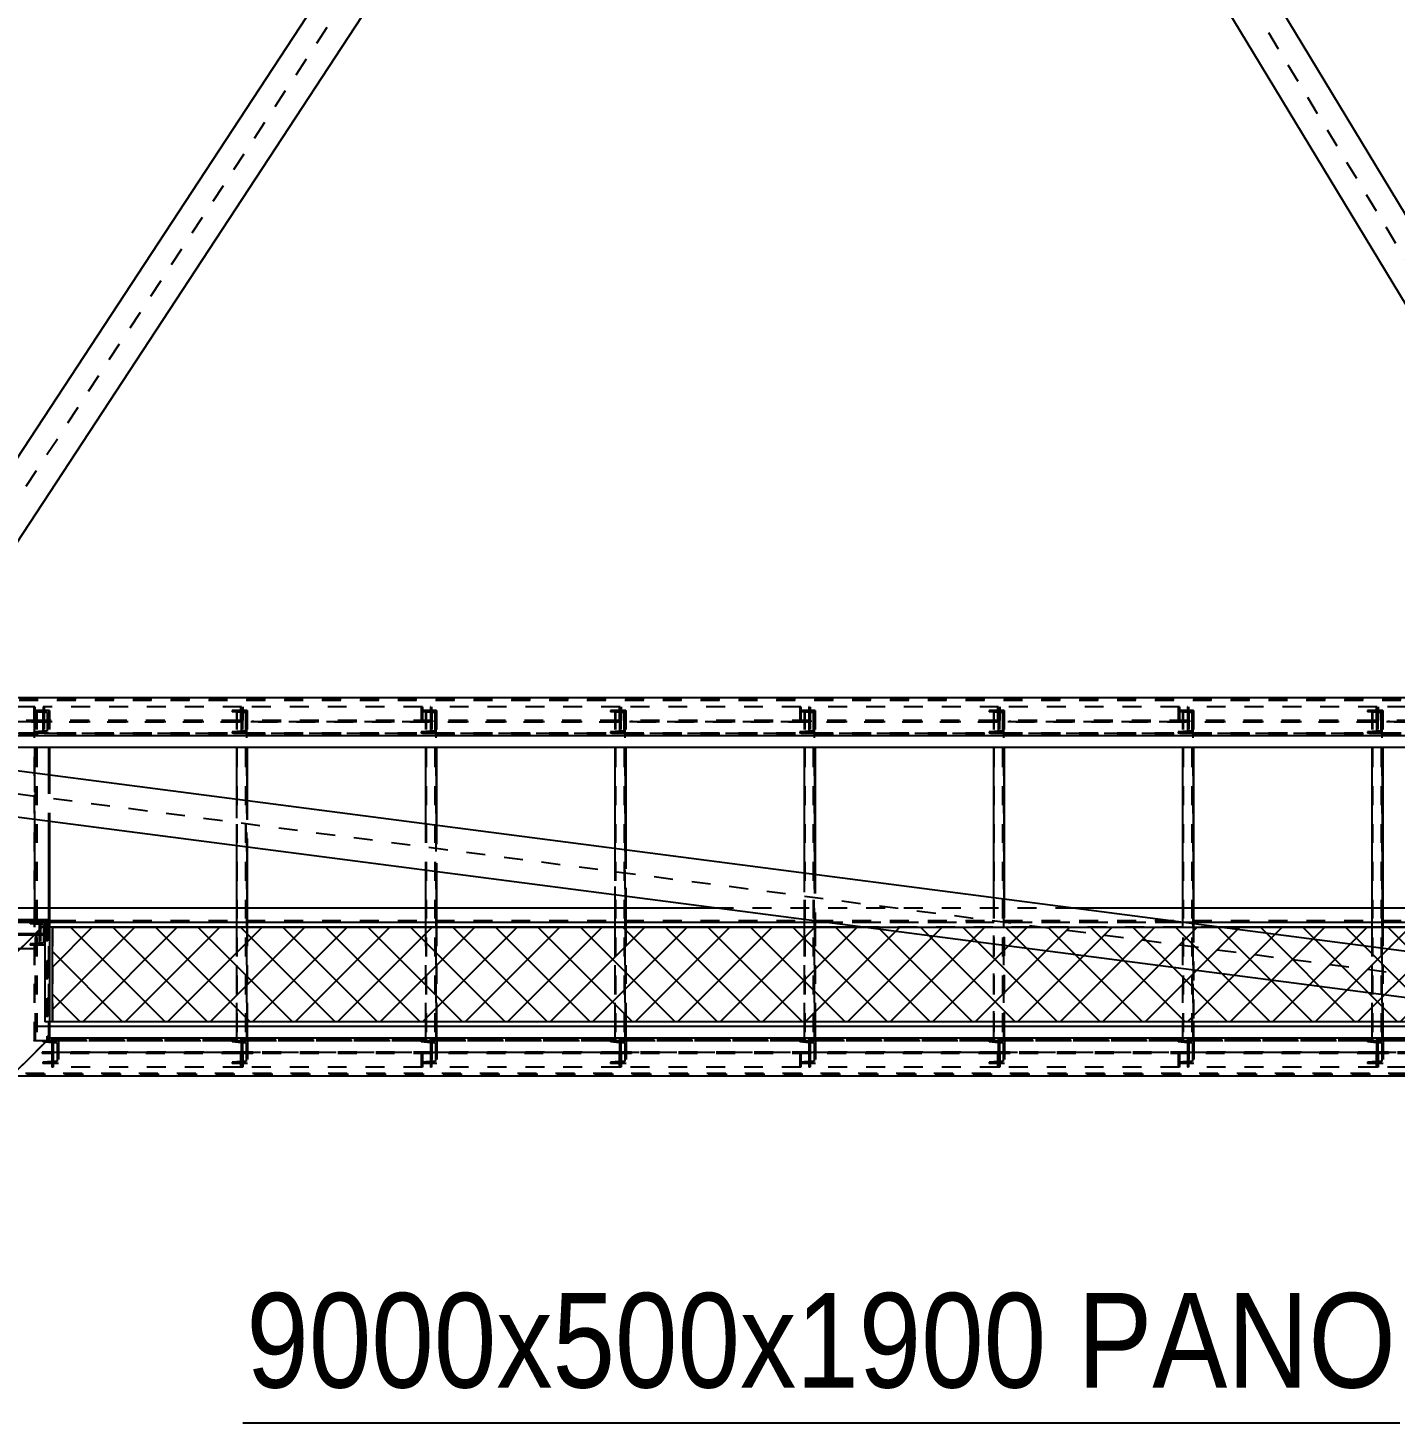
# Model space of a CAD drawing. Header units: millimetres. Extents: x 149919 to 150445, y 136651 to 136866.
# Drawn here: x 150266.51 to 150273.73, y 136689.53 to 136696.9 of the extents above; entities that cross this region are included whole.
import ezdxf

# ---------------------------------------------------------------- set-up
doc = ezdxf.new("R2010")
doc.units = ezdxf.units.MM
doc.header["$LTSCALE"] = 0.25
for name, pattern in [('CENTER', [50.8, 31.75, -6.35, 6.35, -6.35]), ('XKITLINE00', [0]), ('XKITLINE02', [4, 2, -2]), ('XKITLINE03', [6, 3, -1, 1, -1])]:
    doc.linetypes.add(name, pattern=pattern)
doc.styles.add('ARIAL', font='arial.ttf')

# ---------------------------------------------------------------- blocks, each defined once
blk = doc.blocks.new('çatıı')
h = blk.add_hatch()
h.set_pattern_fill('ANSI37', color=1, scale=5, style=0)
h.set_pattern_definition([(225, (84235.982, 30534.404), (11.22532, -11.22532), []), (315, (84235.982, 30534.404), (11.22532, 11.22532), [])])
h.paths.add_polyline_path([(13378.28, 4127.77), (13378.28, 4177.77), (12482.48, 4177.77), (12482.48, 4127.77)])
at = {"color": 8, "linetype": 'CENTER'}
for p, q in [((12370, 4260.27), (13445, 5900.27)), ((12370, 5900.27), (13445, 4120.57)), ((13445, 4120.57), (12370, 4260.27))]:
    blk.add_line(p, q, dxfattribs=at)
at = {"color": 8, "linetype": 'XKITLINE00'}
for p, q in [((12871.14, 5047.04), (12446.2, 4398.74)), ((12899.75, 5046.81), (13431.35, 4166.72)), ((12885.11, 5023.91), (12446.15, 4354.23)), ((12884.14, 5025.52), (13421.92, 4135.2)), ((13421.5, 4135.9), (12446.2, 4262.66)), ((13431.51, 4110.03), (12446.08, 4238.1))]:
    blk.add_line(p, q, dxfattribs=at)
at = {"color": 7, "linetype": 'XKITLINE00'}
for p, q in [((13323.01, 4298.96), (12446.2, 4298.96)), ((13335.09, 4278.96), (12446.2, 4278.96)), ((13338.83, 4272.77), (12446.2, 4272.77)), ((12472.98, 4272.77), (12472.98, 4259.17)), ((12480.48, 4272.77), (12480.48, 4258.2)), ((12480.5, 4272.77), (12480.5, 4258.2)), ((12480.88, 4272.77), (12480.88, 4258.15)), ((12480.9, 4272.77), (12480.9, 4258.15)), ((12579.71, 4272.77), (12579.71, 4245.3)), ((12585.2, 4272.77), (12585.2, 4244.59)), ((12585.48, 4272.77), (12585.48, 4244.55)), ((12679.68, 4272.77), (12679.68, 4232.31)), ((12685.18, 4272.77), (12685.18, 4231.6)), ((12685.46, 4272.77), (12685.46, 4231.56)), ((12779.66, 4272.77), (12779.66, 4219.32)), ((12785.16, 4272.77), (12785.16, 4218.6)), ((12785.44, 4272.77), (12785.44, 4218.57)), ((12879.64, 4272.77), (12879.64, 4206.32)), ((12885.14, 4272.77), (12885.14, 4205.61)), ((12885.41, 4272.77), (12885.41, 4205.57)), ((12979.62, 4272.77), (12979.62, 4193.33)), ((12985.12, 4272.77), (12985.12, 4192.62)), ((12985.39, 4272.77), (12985.39, 4192.58)), ((13079.6, 4272.77), (13079.6, 4187.77)), ((13085.09, 4272.77), (13085.09, 4187.77)), ((13085.37, 4272.77), (13085.37, 4187.77)), ((13179.57, 4272.77), (13179.57, 4187.77)), ((13185.07, 4272.77), (13185.07, 4187.77)), ((13185.35, 4272.77), (13185.35, 4187.77)), ((12472.98, 4234.61), (12472.98, 4187.77)), ((12480.48, 4233.63), (12480.48, 4187.77)), ((12480.5, 4233.63), (12480.5, 4187.77)), ((12480.88, 4233.58), (12480.88, 4187.77)), ((12480.9, 4233.58), (12480.9, 4187.77)), ((12579.71, 4220.74), (12579.71, 4187.77)), ((12585.2, 4220.02), (12585.2, 4187.77)), ((12585.48, 4219.99), (12585.48, 4187.77)), ((12679.68, 4207.74), (12679.68, 4187.77)), ((12685.18, 4207.03), (12685.18, 4187.77)), ((12685.46, 4206.99), (12685.46, 4187.77)), ((12779.66, 4194.75), (12779.66, 4187.77)), ((12785.16, 4194.03), (12785.16, 4187.77)), ((12785.44, 4194), (12785.44, 4187.77)), ((12833.33, 4187.77), (12446.2, 4187.77)), ((12481.08, 4181.58), (12446.2, 4181.58)), ((12480.92, 4181.58), (12473.58, 4174.3)), ((12481.08, 4181.58), (12480.93, 4181.43)), ((12480.93, 4181.58), (12480.93, 4177.77)), ((13390.17, 4187.77), (13022.37, 4187.77)), ((12473.58, 4174.3), (12460.93, 4161.74)), ((12910.27, 4177.77), (12478.48, 4177.77)), ((12478.48, 4177.77), (12478.48, 4127.77)), ((12891.04, 4180.27), (12480.93, 4180.27)), ((12579.71, 4180.27), (12579.71, 4177.77)), ((12585.2, 4180.27), (12585.2, 4177.77)), ((12585.48, 4180.27), (12585.48, 4177.77)), ((12679.68, 4180.27), (12679.68, 4177.77)), ((12685.18, 4180.27), (12685.18, 4177.77)), ((12685.46, 4180.27), (12685.46, 4177.77)), ((12779.66, 4180.27), (12779.66, 4177.77)), ((12785.16, 4180.27), (12785.16, 4177.77)), ((12785.44, 4180.27), (12785.44, 4177.77)), ((12879.64, 4180.27), (12879.64, 4177.77)), ((12885.14, 4180.27), (12885.14, 4177.77)), ((12885.41, 4180.27), (12885.41, 4177.77)), ((13379.62, 4180.27), (13080.08, 4180.27)), ((13085.09, 4180.27), (13085.09, 4179.62)), ((13085.37, 4180.27), (13085.37, 4179.59)), ((13380.09, 4177.77), (13099.31, 4177.77)), ((13179.57, 4180.27), (13179.57, 4177.77)), ((13185.07, 4180.27), (13185.07, 4177.77)), ((13185.35, 4180.27), (13185.35, 4177.77)), ((13295, 4127.77), (12478.48, 4127.77)), ((13295, 4127.77), (12478.48, 4127.77)), ((12480.93, 4127.77), (12480.93, 4119.08)), ((12583.61, 4125.28), (12480.93, 4125.28)), ((12579.71, 4127.77), (12579.71, 4125.28)), ((12585.2, 4127.77), (12585.2, 4119.08)), ((12683.65, 4125.28), (12585.2, 4125.28)), ((12585.48, 4127.77), (12585.48, 4125.28)), ((12679.68, 4127.77), (12679.68, 4125.28)), ((12685.18, 4127.77), (12685.18, 4119.08)), ((12783.7, 4125.28), (12685.18, 4125.28)), ((12685.46, 4127.77), (12685.46, 4125.28)), ((12779.66, 4127.77), (12779.66, 4125.28)), ((12785.16, 4127.77), (12785.16, 4119.08)), ((12883.74, 4125.28), (12785.16, 4125.28)), ((12785.44, 4127.77), (12785.44, 4125.28)), ((12879.64, 4127.77), (12879.64, 4125.28)), ((12885.14, 4127.77), (12885.14, 4119.08)), ((12979.62, 4125.28), (12885.14, 4125.28)), ((12885.41, 4127.77), (12885.41, 4125.28)), ((12979.62, 4127.77), (12979.62, 4119.08)), ((12985.12, 4127.77), (12985.12, 4119.08)), ((13079.6, 4125.28), (12985.12, 4125.28)), ((12985.39, 4127.77), (12985.39, 4125.28)), ((13079.6, 4127.77), (13079.6, 4119.08)), ((13085.09, 4127.77), (13085.09, 4119.08)), ((13180.06, 4125.28), (13085.09, 4125.28)), ((13085.37, 4127.77), (13085.37, 4125.28)), ((13179.57, 4127.77), (13179.57, 4119.08)), ((13185.07, 4127.77), (13185.07, 4119.08)), ((13281.19, 4125.28), (13185.07, 4125.28)), ((13185.35, 4127.77), (13185.35, 4125.28)), ((12480.92, 4119.08), (12473.58, 4111.79)), ((13361.9, 4119.08), (12480.92, 4119.08)), ((12473.58, 4111.79), (12460.93, 4099.24)), ((13399.78, 4099.08), (12460.77, 4099.08))]:
    blk.add_line(p, q, dxfattribs=at)
at = {"color": 116, "linetype": 'XKITLINE02', "true_color": 0x136734}
for p, q in [((13534.93, 4297.58), (12317.36, 4297.58)), ((13535.07, 4298.11), (12317.43, 4298.11)), ((12473.26, 4294.26), (12382.5, 4294.26)), ((12472.65, 4294.26), (12472.65, 4286.26)), ((12480.48, 4292.28), (12472.68, 4292.28)), ((12472.68, 4292.28), (12472.68, 4291.6)), ((12474.98, 4291.6), (12472.68, 4291.6)), ((12477.48, 4291.21), (12472.68, 4291.6)), ((12480.9, 4292.28), (12472.98, 4292.28)), ((12472.98, 4292.28), (12472.98, 4272.77)), ((12473.26, 4294.26), (12473.26, 4287.06)), ((12473.4, 4292.28), (12473.4, 4117.78)), ((12473.86, 4292.28), (12473.86, 4117.78)), ((12474.22, 4292.28), (12474.22, 4117.78)), ((12474.98, 4292.28), (12474.98, 4291.6)), ((12479.78, 4291.21), (12474.98, 4291.6)), ((12479.78, 4291.21), (12477.48, 4291.21)), ((12477.48, 4291.21), (12477.48, 4281.34)), ((12582.46, 4294.26), (12477.54, 4294.26)), ((12477.54, 4294.26), (12477.54, 4287.06)), ((12478.1, 4294.26), (12478.1, 4286.26)), ((12478.18, 4292.28), (12478.18, 4280.28)), ((12479.78, 4291.21), (12479.78, 4281.34)), ((12480.48, 4292.28), (12480.48, 4280.28)), ((12480.48, 4292.28), (12480.48, 4272.77)), ((12480.5, 4292.28), (12480.5, 4272.77)), ((12480.88, 4292.28), (12480.88, 4272.77)), ((12480.9, 4292.28), (12480.9, 4272.77)), ((12585.2, 4292.28), (12577.41, 4292.28)), ((12577.41, 4292.28), (12577.41, 4291.6)), ((12579.71, 4291.6), (12577.41, 4291.6)), ((12582.21, 4291.21), (12577.41, 4291.6)), ((12579.71, 4292.28), (12579.71, 4272.77)), ((12585.48, 4292.28), (12579.71, 4292.28)), ((12579.71, 4292.28), (12579.71, 4291.6)), ((12584.5, 4291.21), (12579.71, 4291.6)), ((12579.72, 4292.28), (12579.72, 4117.78)), ((12579.97, 4292.28), (12579.97, 4117.78)), ((12579.98, 4292.28), (12579.98, 4117.78)), ((12581.9, 4294.26), (12581.9, 4287.06)), ((12584.5, 4291.21), (12582.21, 4291.21)), ((12582.21, 4291.21), (12582.21, 4281.34)), ((12582.46, 4294.26), (12582.46, 4286.26)), ((12677.95, 4294.26), (12582.46, 4294.26)), ((12582.46, 4294.26), (12582.46, 4286.26)), ((12582.91, 4292.28), (12582.91, 4280.28)), ((12583.05, 4294.26), (12583.05, 4287.06)), ((12584.5, 4291.21), (12584.5, 4281.34)), ((12584.53, 4292.28), (12584.53, 4117.78)), ((12584.76, 4292.28), (12584.76, 4117.78)), ((12585.2, 4292.28), (12585.2, 4272.77)), ((12585.2, 4292.28), (12585.2, 4280.28)), ((12585.48, 4292.28), (12585.48, 4272.77)), ((12677.95, 4294.26), (12677.36, 4294.26)), ((12677.36, 4294.26), (12677.36, 4286.26)), ((12685.18, 4292.28), (12677.39, 4292.28)), ((12677.39, 4292.28), (12677.39, 4291.6)), ((12679.68, 4291.6), (12677.39, 4291.6)), ((12682.19, 4291.21), (12677.39, 4291.6)), ((12677.95, 4294.26), (12677.95, 4287.06)), ((12679.68, 4292.28), (12679.68, 4291.6)), ((12679.68, 4292.28), (12679.68, 4272.77)), ((12685.46, 4292.28), (12679.68, 4292.28)), ((12684.48, 4291.21), (12679.68, 4291.6)), ((12679.7, 4292.28), (12679.7, 4117.78)), ((12679.94, 4292.28), (12679.94, 4117.78)), ((12679.96, 4292.28), (12679.96, 4117.78)), ((12684.48, 4291.21), (12682.19, 4291.21)), ((12682.19, 4291.21), (12682.19, 4281.34)), ((12782.41, 4294.26), (12682.23, 4294.26)), ((12682.23, 4294.26), (12682.23, 4287.06)), ((12682.8, 4294.26), (12682.8, 4286.26)), ((12682.89, 4292.28), (12682.89, 4280.28)), ((12684.48, 4291.21), (12684.48, 4281.34)), ((12684.51, 4292.28), (12684.51, 4117.78)), ((12684.73, 4292.28), (12684.73, 4117.78)), ((12685.18, 4292.28), (12685.18, 4280.28)), ((12685.18, 4292.28), (12685.18, 4272.77)), ((12685.46, 4292.28), (12685.46, 4272.77)), ((12785.16, 4292.28), (12777.36, 4292.28)), ((12777.36, 4292.28), (12777.36, 4291.6)), ((12779.66, 4291.6), (12777.36, 4291.6)), ((12782.16, 4291.21), (12777.36, 4291.6)), ((12779.66, 4292.28), (12779.66, 4291.6)), ((12779.66, 4292.28), (12779.66, 4272.77)), ((12785.44, 4292.28), (12779.66, 4292.28)), ((12784.46, 4291.21), (12779.66, 4291.6)), ((12779.68, 4292.28), (12779.68, 4117.78)), ((12779.92, 4292.28), (12779.92, 4117.78)), ((12779.94, 4292.28), (12779.94, 4117.78)), ((12781.84, 4294.26), (12781.84, 4287.06)), ((12782.41, 4294.26), (12781.84, 4294.26)), ((12784.46, 4291.21), (12782.16, 4291.21)), ((12782.16, 4291.21), (12782.16, 4281.34)), ((12782.41, 4294.26), (12782.41, 4286.26)), ((12877.9, 4294.26), (12782.42, 4294.26)), ((12782.42, 4294.26), (12782.42, 4286.26)), ((12782.86, 4292.28), (12782.86, 4280.28)), ((12783.01, 4294.26), (12783.01, 4287.06)), ((12784.46, 4291.21), (12784.46, 4281.34)), ((12784.49, 4292.28), (12784.49, 4117.78)), ((12784.71, 4292.28), (12784.71, 4117.78)), ((12785.16, 4292.28), (12785.16, 4280.28)), ((12785.16, 4292.28), (12785.16, 4272.77)), ((12785.44, 4292.28), (12785.44, 4272.77)), ((12877.9, 4294.26), (12877.31, 4294.26)), ((12877.31, 4294.26), (12877.31, 4286.26)), ((12885.14, 4292.28), (12877.34, 4292.28)), ((12877.34, 4292.28), (12877.34, 4291.6)), ((12879.64, 4291.6), (12877.34, 4291.6)), ((12882.14, 4291.21), (12877.34, 4291.6)), ((12877.9, 4294.26), (12877.9, 4287.06)), ((12879.64, 4292.28), (12879.64, 4291.6)), ((12879.64, 4292.28), (12879.64, 4272.77)), ((12885.41, 4292.28), (12879.64, 4292.28)), ((12884.44, 4291.21), (12879.64, 4291.6)), ((12879.66, 4292.28), (12879.66, 4117.78)), ((12879.9, 4292.28), (12879.9, 4117.78)), ((12879.92, 4292.28), (12879.92, 4117.78)), ((12884.44, 4291.21), (12882.14, 4291.21)), ((12882.14, 4291.21), (12882.14, 4281.34)), ((12982.37, 4294.26), (12882.19, 4294.26)), ((12882.19, 4294.26), (12882.19, 4287.06)), ((12882.76, 4294.26), (12882.76, 4286.26)), ((12882.84, 4292.28), (12882.84, 4280.28)), ((12884.44, 4291.21), (12884.44, 4281.34)), ((12884.46, 4292.28), (12884.46, 4117.78)), ((12884.69, 4292.28), (12884.69, 4117.78)), ((12885.14, 4292.28), (12885.14, 4280.28)), ((12885.14, 4292.28), (12885.14, 4272.77)), ((12885.41, 4292.28), (12885.41, 4272.77)), ((12985.12, 4292.28), (12977.32, 4292.28)), ((12977.32, 4292.28), (12977.32, 4291.6)), ((12979.62, 4291.6), (12977.32, 4291.6)), ((12982.12, 4291.21), (12977.32, 4291.6)), ((12979.62, 4292.28), (12979.62, 4291.6)), ((12979.62, 4292.28), (12979.62, 4272.77)), ((12985.39, 4292.28), (12979.62, 4292.28)), ((12984.42, 4291.21), (12979.62, 4291.6)), ((12979.63, 4292.28), (12979.63, 4117.78)), ((12979.88, 4292.28), (12979.88, 4117.78)), ((12979.89, 4292.28), (12979.89, 4117.78)), ((12981.8, 4294.26), (12981.8, 4287.06)), ((12982.37, 4294.26), (12981.8, 4294.26)), ((12984.42, 4291.21), (12982.12, 4291.21)), ((12982.12, 4291.21), (12982.12, 4281.34)), ((13077.86, 4294.26), (12982.37, 4294.26)), ((12982.37, 4294.26), (12982.37, 4286.26)), ((12982.37, 4294.26), (12982.37, 4286.26)), ((12982.82, 4292.28), (12982.82, 4280.28)), ((12982.96, 4294.26), (12982.96, 4287.06)), ((12984.42, 4291.21), (12984.42, 4281.34)), ((12984.44, 4292.28), (12984.44, 4117.78)), ((12984.67, 4292.28), (12984.67, 4117.78)), ((12985.12, 4292.28), (12985.12, 4280.28)), ((12985.12, 4292.28), (12985.12, 4272.77)), ((12985.39, 4292.28), (12985.39, 4272.77)), ((13077.86, 4294.26), (13077.27, 4294.26)), ((13077.27, 4294.26), (13077.27, 4286.26)), ((13085.09, 4292.28), (13077.3, 4292.28)), ((13077.3, 4292.28), (13077.3, 4291.6)), ((13079.6, 4291.6), (13077.3, 4291.6)), ((13082.1, 4291.21), (13077.3, 4291.6)), ((13077.86, 4294.26), (13077.86, 4287.06)), ((13079.6, 4292.28), (13079.6, 4291.6)), ((13079.6, 4292.28), (13079.6, 4272.77)), ((13085.37, 4292.28), (13079.6, 4292.28)), ((13084.39, 4291.21), (13079.6, 4291.6)), ((13079.61, 4292.28), (13079.61, 4117.78)), ((13079.86, 4292.28), (13079.86, 4117.78)), ((13079.87, 4292.28), (13079.87, 4117.78)), ((13084.39, 4291.21), (13082.1, 4291.21)), ((13082.1, 4291.21), (13082.1, 4281.34)), ((13182.32, 4294.26), (13082.15, 4294.26)), ((13082.15, 4294.26), (13082.15, 4287.06)), ((13082.71, 4294.26), (13082.71, 4286.26)), ((13082.8, 4292.28), (13082.8, 4280.28)), ((13084.39, 4291.21), (13084.39, 4281.34)), ((13084.42, 4292.28), (13084.42, 4117.78)), ((13084.65, 4292.28), (13084.65, 4117.78)), ((13085.09, 4292.28), (13085.09, 4280.28)), ((13085.09, 4292.28), (13085.09, 4272.77)), ((13085.37, 4292.28), (13085.37, 4272.77)), ((13185.07, 4292.28), (13177.28, 4292.28)), ((13177.28, 4292.28), (13177.28, 4291.6)), ((13179.57, 4291.6), (13177.28, 4291.6)), ((13182.08, 4291.21), (13177.28, 4291.6)), ((13179.57, 4292.28), (13179.57, 4291.6)), ((13179.57, 4292.28), (13179.57, 4272.77)), ((13185.35, 4292.28), (13179.57, 4292.28)), ((13184.37, 4291.21), (13179.57, 4291.6)), ((13179.59, 4292.28), (13179.59, 4117.78)), ((13179.83, 4292.28), (13179.83, 4117.78)), ((13179.85, 4292.28), (13179.85, 4117.78)), ((13181.76, 4294.26), (13181.76, 4287.06)), ((13182.32, 4294.26), (13181.76, 4294.26)), ((13184.37, 4291.21), (13182.08, 4291.21)), ((13182.08, 4291.21), (13182.08, 4281.34)), ((13182.32, 4294.26), (13182.32, 4286.26)), ((13277.82, 4294.26), (13182.33, 4294.26)), ((13182.33, 4294.26), (13182.33, 4286.26)), ((13182.78, 4292.28), (13182.78, 4280.28)), ((13182.92, 4294.26), (13182.92, 4287.06)), ((13184.37, 4291.21), (13184.37, 4281.34)), ((13184.4, 4292.28), (13184.4, 4117.78)), ((13184.62, 4292.28), (13184.62, 4117.78)), ((13185.07, 4292.28), (13185.07, 4280.28)), ((13185.07, 4292.28), (13185.07, 4272.77)), ((13185.35, 4292.28), (13185.35, 4272.77)), ((12478.71, 4286.26), (12386.22, 4286.26)), ((12478.71, 4287.06), (12392.12, 4287.06)), ((12581.9, 4287.06), (12472.55, 4287.06)), ((12472.55, 4287.06), (12472.55, 4286.26)), ((12582.46, 4286.26), (12472.55, 4286.26)), ((12478.71, 4287.06), (12478.71, 4286.26)), ((12576.91, 4287.06), (12576.91, 4286.26)), ((12683.29, 4286.26), (12582.46, 4286.26)), ((12683.29, 4287.06), (12583.05, 4287.06)), ((12588.39, 4287.06), (12588.39, 4286.26)), ((12781.84, 4287.06), (12677.13, 4287.06)), ((12677.13, 4287.06), (12677.13, 4286.26)), ((12782.41, 4286.26), (12677.13, 4286.26)), ((12683.29, 4286.26), (12677.36, 4286.26)), ((12683.29, 4287.06), (12677.95, 4287.06)), ((12683.29, 4287.06), (12683.29, 4286.26)), ((12776.73, 4287.06), (12776.73, 4286.26)), ((12781.84, 4287.06), (12776.73, 4287.06)), ((12782.41, 4286.26), (12776.73, 4286.26)), ((12883.24, 4286.26), (12782.42, 4286.26)), ((12883.24, 4287.06), (12783.01, 4287.06)), ((12788.35, 4287.06), (12788.35, 4286.26)), ((12981.8, 4287.06), (12877.08, 4287.06)), ((12877.08, 4287.06), (12877.08, 4286.26)), ((12982.37, 4286.26), (12877.08, 4286.26)), ((12883.24, 4286.26), (12877.31, 4286.26)), ((12883.24, 4287.06), (12877.9, 4287.06)), ((12883.24, 4287.06), (12883.24, 4286.26)), ((12976.69, 4287.06), (12976.69, 4286.26)), ((12981.8, 4287.06), (12976.69, 4287.06)), ((12982.37, 4286.26), (12976.69, 4286.26)), ((13082.71, 4286.26), (12982.37, 4286.26)), ((13082.71, 4287.06), (12982.96, 4287.06)), ((12988.3, 4287.06), (12988.3, 4286.26)), ((13181.76, 4287.06), (13077.04, 4287.06)), ((13077.04, 4287.06), (13077.04, 4286.26)), ((13182.32, 4286.26), (13077.04, 4286.26)), ((13083.2, 4286.26), (13077.27, 4286.26)), ((13083.2, 4287.06), (13077.86, 4287.06)), ((13083.2, 4287.06), (13083.2, 4286.26)), ((13176.65, 4287.06), (13176.65, 4286.26)), ((13181.76, 4287.06), (13176.65, 4287.06)), ((13182.32, 4286.26), (13176.65, 4286.26)), ((13282.67, 4286.26), (13182.33, 4286.26)), ((13282.67, 4287.06), (13182.92, 4287.06)), ((13188.26, 4287.06), (13188.26, 4286.26)), ((13534.93, 4280.34), (12317.36, 4280.34)), ((13535.07, 4279.81), (12317.43, 4279.81)), ((13534.99, 4280.27), (12317.67, 4280.27)), ((13534.96, 4279.42), (12317.7, 4279.42)), ((12477.48, 4281.34), (12472.68, 4280.96)), ((12474.98, 4280.96), (12472.68, 4280.96)), ((12472.68, 4280.96), (12472.68, 4280.28)), ((12480.48, 4280.28), (12472.68, 4280.28)), ((12479.78, 4281.34), (12474.98, 4280.96)), ((12474.98, 4280.96), (12474.98, 4280.28)), ((12479.78, 4281.34), (12477.48, 4281.34)), ((12582.21, 4281.34), (12577.41, 4280.96)), ((12579.71, 4280.96), (12577.41, 4280.96)), ((12577.41, 4280.96), (12577.41, 4280.28)), ((12585.2, 4280.28), (12577.41, 4280.28)), ((12584.5, 4281.34), (12579.71, 4280.96)), ((12579.71, 4280.96), (12579.71, 4280.28)), ((12584.5, 4281.34), (12582.21, 4281.34)), ((12682.19, 4281.34), (12677.39, 4280.96)), ((12679.68, 4280.96), (12677.39, 4280.96)), ((12677.39, 4280.96), (12677.39, 4280.28)), ((12685.18, 4280.28), (12677.39, 4280.28)), ((12684.48, 4281.34), (12679.68, 4280.96)), ((12679.68, 4280.96), (12679.68, 4280.28)), ((12684.48, 4281.34), (12682.19, 4281.34)), ((12782.16, 4281.34), (12777.36, 4280.96)), ((12779.66, 4280.96), (12777.36, 4280.96)), ((12777.36, 4280.96), (12777.36, 4280.28)), ((12785.16, 4280.28), (12777.36, 4280.28)), ((12784.46, 4281.34), (12779.66, 4280.96)), ((12779.66, 4280.96), (12779.66, 4280.28)), ((12784.46, 4281.34), (12782.16, 4281.34)), ((12882.14, 4281.34), (12877.34, 4280.96)), ((12879.64, 4280.96), (12877.34, 4280.96)), ((12877.34, 4280.96), (12877.34, 4280.28)), ((12885.14, 4280.28), (12877.34, 4280.28)), ((12884.44, 4281.34), (12879.64, 4280.96)), ((12879.64, 4280.96), (12879.64, 4280.28)), ((12884.44, 4281.34), (12882.14, 4281.34)), ((12982.12, 4281.34), (12977.32, 4280.96)), ((12979.62, 4280.96), (12977.32, 4280.96)), ((12977.32, 4280.96), (12977.32, 4280.28)), ((12985.12, 4280.28), (12977.32, 4280.28)), ((12984.42, 4281.34), (12979.62, 4280.96)), ((12979.62, 4280.96), (12979.62, 4280.28)), ((12984.42, 4281.34), (12982.12, 4281.34)), ((13082.1, 4281.34), (13077.3, 4280.96)), ((13079.6, 4280.96), (13077.3, 4280.96)), ((13077.3, 4280.96), (13077.3, 4280.28)), ((13085.09, 4280.28), (13077.3, 4280.28)), ((13084.39, 4281.34), (13079.6, 4280.96)), ((13079.6, 4280.96), (13079.6, 4280.28)), ((13084.39, 4281.34), (13082.1, 4281.34)), ((13182.08, 4281.34), (13177.28, 4280.96)), ((13179.57, 4280.96), (13177.28, 4280.96)), ((13177.28, 4280.96), (13177.28, 4280.28)), ((13185.07, 4280.28), (13177.28, 4280.28)), ((13184.37, 4281.34), (13179.57, 4280.96)), ((13179.57, 4280.96), (13179.57, 4280.28)), ((13184.37, 4281.34), (13182.08, 4281.34)), ((12472.98, 4259.17), (12472.98, 4234.61)), ((12480.48, 4258.2), (12480.48, 4233.63)), ((12480.5, 4258.2), (12480.5, 4233.63)), ((12480.88, 4258.15), (12480.88, 4233.58)), ((12480.9, 4258.15), (12480.9, 4233.58)), ((12579.71, 4245.3), (12579.71, 4220.74)), ((12585.2, 4244.59), (12585.2, 4220.02)), ((12585.48, 4244.55), (12585.48, 4219.99)), ((12679.68, 4232.31), (12679.68, 4207.74)), ((12685.18, 4231.6), (12685.18, 4207.03)), ((12685.46, 4231.56), (12685.46, 4206.99)), ((12779.66, 4219.32), (12779.66, 4194.75)), ((12785.16, 4218.6), (12785.16, 4194.03)), ((12785.44, 4218.57), (12785.44, 4194)), ((12879.64, 4206.32), (12879.64, 4180.27)), ((12885.14, 4205.61), (12885.14, 4180.27)), ((12885.41, 4205.57), (12885.41, 4180.27)), ((12979.62, 4193.33), (12979.62, 4127.77)), ((12985.12, 4192.62), (12985.12, 4127.77)), ((12985.39, 4192.58), (12985.39, 4127.77)), ((12480.92, 4181.58), (12317.35, 4181.58)), ((12480.22, 4180.73), (12317.43, 4180.73)), ((12491.06, 4181.12), (12317.7, 4181.12)), ((12472.98, 4187.77), (12472.98, 4117.78)), ((12480.93, 4181.58), (12473.58, 4174.3)), ((12480.08, 4180.58), (12479.54, 4180.19)), ((12480.22, 4180.73), (12479.55, 4180.2)), ((12480.93, 4181.42), (12480.08, 4180.58)), ((12480.08, 4180.58), (12480.08, 4118.08)), ((12480.93, 4181.43), (12480.22, 4180.73)), ((12480.48, 4187.77), (12480.48, 4117.78)), ((12480.5, 4187.77), (12480.5, 4117.78)), ((12480.88, 4187.77), (12480.88, 4117.78)), ((12480.9, 4187.77), (12480.9, 4117.78)), ((13534.97, 4181.12), (12488.55, 4181.12)), ((12579.71, 4187.77), (12579.71, 4180.27)), ((12585.2, 4187.77), (12585.2, 4180.27)), ((12585.48, 4187.77), (12585.48, 4180.27)), ((12679.68, 4187.77), (12679.68, 4180.27)), ((12685.18, 4187.77), (12685.18, 4180.27)), ((12685.46, 4187.77), (12685.46, 4180.27)), ((12779.66, 4187.77), (12779.66, 4180.27)), ((12785.16, 4187.77), (12785.16, 4180.27)), ((12785.44, 4187.77), (12785.44, 4180.27)), ((13022.37, 4187.77), (12833.33, 4187.77)), ((13079.6, 4187.77), (13079.6, 4127.77)), ((13085.09, 4187.77), (13085.09, 4180.27)), ((13085.37, 4187.77), (13085.37, 4180.27)), ((13179.57, 4187.77), (13179.57, 4180.27)), ((13185.07, 4187.77), (13185.07, 4180.27)), ((13185.35, 4187.77), (13185.35, 4180.27)), ((12479.55, 4180.2), (12317.36, 4180.2)), ((12491.24, 4180.27), (12317.67, 4180.27)), ((12473.57, 4174.28), (12382.5, 4174.29)), ((12474.18, 4173.48), (12383.11, 4173.49)), ((12479.61, 4174.28), (12388.54, 4174.29)), ((12479.61, 4173.48), (12388.54, 4173.49)), ((12473.58, 4174.3), (12460.93, 4161.73)), ((12479.55, 4180.2), (12462.18, 4162.96)), ((12479.54, 4180.19), (12462.31, 4163.09)), ((12478.48, 4180.27), (12470.68, 4180.27)), ((12470.68, 4180.27), (12470.68, 4179.59)), ((12472.98, 4179.59), (12470.68, 4179.59)), ((12475.48, 4179.21), (12470.68, 4179.59)), ((12472.98, 4180.27), (12472.98, 4179.59)), ((12477.78, 4179.21), (12472.98, 4179.59)), ((12479.61, 4174.28), (12473.57, 4174.28)), ((12473.57, 4174.28), (12473.57, 4166.28)), ((12474.18, 4173.48), (12474.17, 4166.28)), ((12479.61, 4173.48), (12474.18, 4173.48)), ((12477.78, 4179.21), (12475.48, 4179.21)), ((12475.48, 4179.21), (12475.48, 4169.34)), ((12476.18, 4180.27), (12476.18, 4168.27)), ((12477.78, 4179.21), (12477.78, 4169.34)), ((12478.48, 4180.27), (12478.48, 4168.27)), ((12479.54, 4180.19), (12479.54, 4117.69)), ((12479.61, 4174.28), (12479.61, 4173.48)), ((13099.31, 4177.77), (12480.93, 4177.77)), ((12480.93, 4177.77), (12480.93, 4127.77)), ((12482.48, 4177.77), (12482.48, 4127.77)), ((12579.71, 4177.77), (12579.71, 4127.77)), ((12585.2, 4177.77), (12585.2, 4127.77)), ((12585.48, 4177.77), (12585.48, 4127.77)), ((12679.68, 4177.77), (12679.68, 4127.77)), ((12685.18, 4177.77), (12685.18, 4127.77)), ((12685.46, 4177.77), (12685.46, 4127.77)), ((12779.66, 4177.77), (12779.66, 4127.77)), ((12785.16, 4177.77), (12785.16, 4127.77)), ((12785.44, 4177.77), (12785.44, 4127.77)), ((12879.64, 4177.77), (12879.64, 4127.77)), ((12885.14, 4177.77), (12885.14, 4127.77)), ((12885.41, 4177.77), (12885.41, 4127.77)), ((13080.08, 4180.27), (12891.04, 4180.27)), ((13099.31, 4177.77), (12910.27, 4177.77)), ((13085.09, 4179.62), (13085.09, 4127.77)), ((13085.37, 4179.59), (13085.37, 4127.77)), ((13179.57, 4177.77), (13179.57, 4127.77)), ((13185.07, 4177.77), (13185.07, 4127.77)), ((13185.35, 4177.77), (13185.35, 4127.77)), ((12474.17, 4166.28), (12382.5, 4166.29)), ((12475.48, 4169.34), (12470.68, 4168.95)), ((12472.98, 4168.95), (12470.68, 4168.95)), ((12470.68, 4168.95), (12470.68, 4168.27)), ((12478.48, 4168.27), (12470.68, 4168.27)), ((12477.78, 4169.34), (12472.98, 4168.95)), ((12472.98, 4168.95), (12472.98, 4168.27)), ((12477.78, 4169.34), (12475.48, 4169.34)), ((12480.93, 4125.28), (12472.98, 4125.28)), ((12473, 4125.28), (12472.98, 4125.28)), ((12472.98, 4125.28), (12472.98, 4117.78)), ((12473, 4125.28), (12473.01, 4118.63)), ((12473.38, 4125.28), (12473.37, 4118.63)), ((12473.4, 4125.28), (12473.4, 4117.78)), ((13382.28, 4127.77), (12480.93, 4127.77)), ((12579.71, 4125.28), (12579.71, 4117.78)), ((12585.2, 4125.28), (12583.61, 4125.28)), ((12585.48, 4125.28), (12585.48, 4117.78)), ((12679.68, 4125.28), (12679.68, 4117.78)), ((12685.18, 4125.28), (12683.65, 4125.28)), ((12685.46, 4125.28), (12685.46, 4117.78)), ((12779.66, 4125.28), (12779.66, 4117.78)), ((12785.16, 4125.28), (12783.7, 4125.28)), ((12785.44, 4125.28), (12785.44, 4117.78)), ((12879.64, 4125.28), (12879.64, 4117.78)), ((12885.14, 4125.28), (12883.74, 4125.28)), ((12885.41, 4125.28), (12885.41, 4117.78)), ((12985.12, 4125.28), (12979.62, 4125.28)), ((12985.39, 4125.28), (12985.39, 4117.78)), ((13085.09, 4125.28), (13079.6, 4125.28)), ((13085.37, 4125.28), (13085.37, 4117.78)), ((13185.07, 4125.28), (13180.06, 4125.28)), ((13185.35, 4125.28), (13185.35, 4117.78)), ((12479.55, 4117.7), (12462.18, 4100.46)), ((12479.54, 4117.69), (12462.31, 4100.59)), ((13391.78, 4117.77), (12472.98, 4117.78)), ((12480.9, 4117.78), (12472.98, 4117.78)), ((13392.17, 4118.62), (12473.01, 4118.63)), ((13391.78, 4118.62), (12473.37, 4118.63)), ((12480.93, 4119.08), (12473.58, 4111.79)), ((12480.13, 4117.78), (12477.43, 4117.78)), ((12477.43, 4117.78), (12477.43, 4117.1)), ((12480.15, 4117.1), (12477.43, 4117.1)), ((12482.23, 4116.71), (12477.43, 4117.1)), ((12480.08, 4118.08), (12479.54, 4117.69)), ((12480.22, 4118.23), (12479.55, 4117.7)), ((13380.88, 4117.7), (12479.55, 4117.7)), ((12485.65, 4117.78), (12479.66, 4117.78)), ((12480.93, 4118.92), (12480.08, 4118.08)), ((12480.15, 4117.78), (12480.15, 4117.1)), ((12484.95, 4116.71), (12480.15, 4117.1)), ((12481.08, 4119.08), (12480.22, 4118.23)), ((13380.48, 4118.23), (12480.22, 4118.23)), ((12480.93, 4119.08), (12480.93, 4118.92)), ((12484.95, 4116.71), (12482.23, 4116.71)), ((12482.23, 4116.71), (12482.23, 4106.84)), ((12482.93, 4117.78), (12482.93, 4105.78)), ((12484.95, 4116.71), (12484.95, 4106.84)), ((12485.65, 4117.78), (12485.65, 4105.78)), ((12585.63, 4117.78), (12577.41, 4117.78)), ((12577.41, 4117.78), (12577.41, 4117.1)), ((12580.13, 4117.1), (12577.41, 4117.1)), ((12582.21, 4116.71), (12577.41, 4117.1)), ((12585.48, 4117.78), (12579.71, 4117.78)), ((12580.13, 4117.78), (12580.13, 4117.1)), ((12584.93, 4116.71), (12580.13, 4117.1)), ((12584.93, 4116.71), (12582.21, 4116.71)), ((12582.21, 4116.71), (12582.21, 4106.84)), ((12582.91, 4117.78), (12582.91, 4105.78)), ((12584.93, 4116.71), (12584.93, 4106.84)), ((12585.2, 4119.08), (12585.2, 4117.78)), ((12585.63, 4117.78), (12585.63, 4105.78)), ((12685.6, 4117.78), (12677.39, 4117.78)), ((12677.39, 4117.78), (12677.39, 4117.1)), ((12680.1, 4117.1), (12677.39, 4117.1)), ((12682.19, 4116.71), (12677.39, 4117.1)), ((12685.46, 4117.78), (12679.68, 4117.78)), ((12680.1, 4117.78), (12680.1, 4117.1)), ((12684.9, 4116.71), (12680.1, 4117.1)), ((12684.9, 4116.71), (12682.19, 4116.71)), ((12682.19, 4116.71), (12682.19, 4106.84)), ((12682.89, 4117.78), (12682.89, 4105.78)), ((12684.9, 4116.71), (12684.9, 4106.84)), ((12685.18, 4119.08), (12685.18, 4117.78)), ((12685.6, 4117.78), (12685.6, 4105.78)), ((12785.58, 4117.78), (12777.36, 4117.78)), ((12777.36, 4117.78), (12777.36, 4117.1)), ((12780.08, 4117.1), (12777.36, 4117.1)), ((12782.16, 4116.71), (12777.36, 4117.1)), ((12785.44, 4117.78), (12779.66, 4117.78)), ((12780.08, 4117.78), (12780.08, 4117.1)), ((12784.88, 4116.71), (12780.08, 4117.1)), ((12784.88, 4116.71), (12782.16, 4116.71)), ((12782.16, 4116.71), (12782.16, 4106.84)), ((12782.86, 4117.78), (12782.86, 4105.78)), ((12784.88, 4116.71), (12784.88, 4106.84)), ((12785.16, 4119.08), (12785.16, 4117.78)), ((12785.58, 4117.78), (12785.58, 4105.78)), ((12885.56, 4117.78), (12877.34, 4117.78)), ((12877.34, 4117.78), (12877.34, 4117.1)), ((12880.06, 4117.1), (12877.34, 4117.1)), ((12882.14, 4116.71), (12877.34, 4117.1)), ((12885.41, 4117.78), (12879.64, 4117.78)), ((12880.06, 4117.78), (12880.06, 4117.1)), ((12884.86, 4116.71), (12880.06, 4117.1)), ((12884.86, 4116.71), (12882.14, 4116.71)), ((12882.14, 4116.71), (12882.14, 4106.84)), ((12882.84, 4117.78), (12882.84, 4105.78)), ((12884.86, 4116.71), (12884.86, 4106.84)), ((12885.14, 4119.08), (12885.14, 4117.78)), ((12885.56, 4117.78), (12885.56, 4105.78)), ((12985.54, 4117.78), (12977.32, 4117.78)), ((12977.32, 4117.78), (12977.32, 4117.1)), ((12980.04, 4117.1), (12977.32, 4117.1)), ((12982.12, 4116.71), (12977.32, 4117.1)), ((12979.62, 4119.08), (12979.62, 4117.78)), ((12985.39, 4117.78), (12979.62, 4117.78)), ((12980.04, 4117.78), (12980.04, 4117.1)), ((12984.84, 4116.71), (12980.04, 4117.1)), ((12984.84, 4116.71), (12982.12, 4116.71)), ((12982.12, 4116.71), (12982.12, 4106.84)), ((12982.82, 4117.78), (12982.82, 4105.78)), ((12984.84, 4116.71), (12984.84, 4106.84)), ((12985.12, 4119.08), (12985.12, 4117.78)), ((12985.54, 4117.78), (12985.54, 4105.78)), ((13085.52, 4117.78), (13077.3, 4117.78)), ((13077.3, 4117.78), (13077.3, 4117.1)), ((13080.02, 4117.1), (13077.3, 4117.1)), ((13082.1, 4116.71), (13077.3, 4117.1)), ((13079.6, 4119.08), (13079.6, 4117.78)), ((13085.37, 4117.78), (13079.6, 4117.78)), ((13080.02, 4117.78), (13080.02, 4117.1)), ((13084.82, 4116.71), (13080.02, 4117.1)), ((13084.82, 4116.71), (13082.1, 4116.71)), ((13082.1, 4116.71), (13082.1, 4106.84)), ((13082.8, 4117.78), (13082.8, 4105.78)), ((13084.82, 4116.71), (13084.82, 4106.84)), ((13085.09, 4119.08), (13085.09, 4117.78)), ((13085.52, 4117.78), (13085.52, 4105.78)), ((13185.49, 4117.78), (13177.28, 4117.78)), ((13177.28, 4117.78), (13177.28, 4117.1)), ((13179.99, 4117.1), (13177.28, 4117.1)), ((13182.08, 4116.71), (13177.28, 4117.1)), ((13179.57, 4119.08), (13179.57, 4117.78)), ((13185.35, 4117.78), (13179.57, 4117.78)), ((13179.99, 4117.78), (13179.99, 4117.1)), ((13184.79, 4116.71), (13179.99, 4117.1)), ((13184.79, 4116.71), (13182.08, 4116.71)), ((13182.08, 4116.71), (13182.08, 4106.84)), ((13182.78, 4117.78), (13182.78, 4105.78)), ((13184.79, 4116.71), (13184.79, 4106.84)), ((13185.07, 4119.08), (13185.07, 4117.78)), ((13185.49, 4117.78), (13185.49, 4105.78)), ((12473.58, 4111.79), (12460.93, 4099.23)), ((12482.85, 4111.79), (12477.17, 4111.79)), ((12477.17, 4111.79), (12477.17, 4110.99)), ((12582.46, 4111.79), (12477.17, 4111.79)), ((12581.89, 4110.99), (12477.17, 4110.99)), ((12482.23, 4106.84), (12477.43, 4106.46)), ((12484.95, 4106.84), (12480.15, 4106.46)), ((12484.95, 4106.84), (12482.23, 4106.84)), ((12482.28, 4110.99), (12482.28, 4103.79)), ((12482.85, 4111.79), (12482.85, 4103.79)), ((12576.78, 4111.79), (12576.78, 4110.99)), ((12582.21, 4106.84), (12577.41, 4106.46)), ((12584.93, 4106.84), (12580.13, 4106.46)), ((12581.89, 4110.99), (12581.89, 4103.79)), ((12584.93, 4106.84), (12582.21, 4106.84)), ((12582.46, 4111.79), (12582.46, 4103.79)), ((12588.39, 4111.79), (12582.46, 4111.79)), ((12582.46, 4111.79), (12582.46, 4103.79)), ((12588.39, 4110.99), (12583.05, 4110.99)), ((12583.05, 4110.99), (12583.05, 4103.79)), ((12683.29, 4110.99), (12583.05, 4110.99)), ((12683.29, 4111.79), (12585.11, 4111.79)), ((12588.39, 4111.79), (12588.39, 4110.99)), ((12682.8, 4111.79), (12677.13, 4111.79)), ((12677.13, 4111.79), (12677.13, 4110.99)), ((12782.41, 4111.79), (12677.13, 4111.79)), ((12682.23, 4110.99), (12677.13, 4110.99)), ((12781.84, 4110.99), (12677.13, 4110.99)), ((12677.36, 4111.79), (12677.36, 4103.79)), ((12682.19, 4106.84), (12677.39, 4106.46)), ((12677.95, 4110.99), (12677.95, 4103.79)), ((12684.9, 4106.84), (12680.1, 4106.46)), ((12684.9, 4106.84), (12682.19, 4106.84)), ((12682.23, 4110.99), (12682.23, 4103.79)), ((12682.8, 4111.79), (12682.8, 4103.79)), ((12683.29, 4111.79), (12683.29, 4110.99)), ((12776.73, 4111.79), (12776.73, 4110.99)), ((12782.16, 4106.84), (12777.36, 4106.46)), ((12784.88, 4106.84), (12780.08, 4106.46)), ((12781.84, 4110.99), (12781.84, 4103.79)), ((12784.88, 4106.84), (12782.16, 4106.84)), ((12782.41, 4111.79), (12782.41, 4103.79)), ((12788.35, 4111.79), (12782.42, 4111.79)), ((12782.42, 4111.79), (12782.42, 4103.79)), ((12788.35, 4110.99), (12783.01, 4110.99)), ((12783.01, 4110.99), (12783.01, 4103.79)), ((12883.24, 4110.99), (12783.01, 4110.99)), ((12883.24, 4111.79), (12785.07, 4111.79)), ((12788.35, 4111.79), (12788.35, 4110.99)), ((12882.76, 4111.79), (12877.08, 4111.79)), ((12877.08, 4111.79), (12877.08, 4110.99)), ((12982.37, 4111.79), (12877.08, 4111.79)), ((12882.19, 4110.99), (12877.08, 4110.99)), ((12981.8, 4110.99), (12877.08, 4110.99)), ((12877.31, 4111.79), (12877.31, 4103.79)), ((12882.14, 4106.84), (12877.34, 4106.46)), ((12877.9, 4110.99), (12877.9, 4103.79)), ((12884.86, 4106.84), (12880.06, 4106.46)), ((12884.86, 4106.84), (12882.14, 4106.84)), ((12882.19, 4110.99), (12882.19, 4103.79)), ((12882.76, 4111.79), (12882.76, 4103.79)), ((12883.24, 4111.79), (12883.24, 4110.99)), ((12976.69, 4111.79), (12976.69, 4110.99)), ((12982.12, 4106.84), (12977.32, 4106.46)), ((12984.84, 4106.84), (12980.04, 4106.46)), ((12981.8, 4110.99), (12981.8, 4103.79)), ((12984.84, 4106.84), (12982.12, 4106.84)), ((12982.37, 4111.79), (12982.37, 4103.79)), ((12988.3, 4111.79), (12982.37, 4111.79)), ((12982.37, 4111.79), (12982.37, 4103.79)), ((12988.3, 4110.99), (12982.96, 4110.99)), ((12982.96, 4110.99), (12982.96, 4103.79)), ((13083.2, 4110.99), (12982.96, 4110.99)), ((13083.2, 4111.79), (12985.02, 4111.79)), ((12988.3, 4111.79), (12988.3, 4110.99)), ((13182.32, 4111.79), (13077.04, 4111.79)), ((13077.04, 4111.79), (13077.04, 4110.99)), ((13181.76, 4110.99), (13077.04, 4110.99)), ((13077.27, 4111.79), (13077.27, 4103.79)), ((13082.1, 4106.84), (13077.3, 4106.46)), ((13077.86, 4110.99), (13077.86, 4103.79)), ((13084.82, 4106.84), (13080.02, 4106.46)), ((13084.82, 4106.84), (13082.1, 4106.84)), ((13082.15, 4110.99), (13082.15, 4103.79)), ((13082.71, 4111.79), (13082.71, 4103.79)), ((13182.32, 4111.79), (13082.71, 4111.79)), ((13083.2, 4111.79), (13083.2, 4110.99)), ((13176.65, 4111.79), (13176.65, 4110.99)), ((13182.08, 4106.84), (13177.28, 4106.46)), ((13184.79, 4106.84), (13179.99, 4106.46)), ((13181.76, 4110.99), (13181.76, 4103.79)), ((13184.79, 4106.84), (13182.08, 4106.84)), ((13182.32, 4111.79), (13182.32, 4103.79)), ((13188.26, 4111.79), (13182.33, 4111.79)), ((13182.33, 4111.79), (13182.33, 4103.79)), ((13188.26, 4110.99), (13182.92, 4110.99)), ((13182.92, 4110.99), (13182.92, 4103.79)), ((13283.15, 4110.99), (13182.92, 4110.99)), ((13283.15, 4111.79), (13184.98, 4111.79)), ((13188.26, 4111.79), (13188.26, 4110.99)), ((13398.92, 4099.93), (12461.79, 4099.93)), ((13398.24, 4100.46), (12462.18, 4100.46)), ((12480.15, 4106.46), (12477.43, 4106.46)), ((12477.43, 4106.46), (12477.43, 4105.78)), ((12485.65, 4105.78), (12477.43, 4105.78)), ((12480.15, 4106.46), (12480.15, 4105.78)), ((12482.85, 4103.79), (12482.28, 4103.79)), ((12582.46, 4103.79), (12482.28, 4103.79)), ((12580.13, 4106.46), (12577.41, 4106.46)), ((12577.41, 4106.46), (12577.41, 4105.78)), ((12585.63, 4105.78), (12577.41, 4105.78)), ((12580.13, 4106.46), (12580.13, 4105.78)), ((12583.05, 4103.79), (12582.46, 4103.79)), ((12677.95, 4103.79), (12582.46, 4103.79)), ((12680.1, 4106.46), (12677.39, 4106.46)), ((12677.39, 4106.46), (12677.39, 4105.78)), ((12685.6, 4105.78), (12677.39, 4105.78)), ((12680.1, 4106.46), (12680.1, 4105.78)), ((12682.8, 4103.79), (12682.23, 4103.79)), ((12782.41, 4103.79), (12682.23, 4103.79)), ((12780.08, 4106.46), (12777.36, 4106.46)), ((12777.36, 4106.46), (12777.36, 4105.78)), ((12785.58, 4105.78), (12777.36, 4105.78)), ((12780.08, 4106.46), (12780.08, 4105.78)), ((12783.01, 4103.79), (12782.42, 4103.79)), ((12877.9, 4103.79), (12782.42, 4103.79)), ((12880.06, 4106.46), (12877.34, 4106.46)), ((12877.34, 4106.46), (12877.34, 4105.78)), ((12885.56, 4105.78), (12877.34, 4105.78)), ((12880.06, 4106.46), (12880.06, 4105.78)), ((12882.76, 4103.79), (12882.19, 4103.79)), ((12982.37, 4103.79), (12882.19, 4103.79)), ((12980.04, 4106.46), (12977.32, 4106.46)), ((12977.32, 4106.46), (12977.32, 4105.78)), ((12985.54, 4105.78), (12977.32, 4105.78)), ((12980.04, 4106.46), (12980.04, 4105.78)), ((12982.96, 4103.79), (12982.37, 4103.79)), ((13077.86, 4103.79), (12982.37, 4103.79)), ((13080.02, 4106.46), (13077.3, 4106.46)), ((13077.3, 4106.46), (13077.3, 4105.78)), ((13085.52, 4105.78), (13077.3, 4105.78)), ((13080.02, 4106.46), (13080.02, 4105.78)), ((13082.71, 4103.79), (13082.15, 4103.79)), ((13182.32, 4103.79), (13082.15, 4103.79)), ((13179.99, 4106.46), (13177.28, 4106.46)), ((13177.28, 4106.46), (13177.28, 4105.78)), ((13185.49, 4105.78), (13177.28, 4105.78)), ((13179.99, 4106.46), (13179.99, 4105.78)), ((13182.92, 4103.79), (13182.33, 4103.79)), ((13277.82, 4103.79), (13182.33, 4103.79))]:
    blk.add_line(p, q, dxfattribs=at)
at = {"color": 1, "linetype": 'XKITLINE03'}
for p, q in [((12472.98, 4117.78), (12472.98, 4292.28)), ((12585.2, 4117.78), (12585.2, 4292.28)), ((12685.18, 4117.78), (12685.18, 4292.28)), ((12785.16, 4117.78), (12785.16, 4292.28)), ((12885.14, 4117.78), (12885.14, 4292.28)), ((12985.12, 4117.78), (12985.12, 4292.28)), ((13085.09, 4117.78), (13085.09, 4292.28)), ((13185.07, 4117.78), (13185.07, 4292.28)), ((12311.39, 4286.26), (13535, 4286.26)), ((12472.65, 4286.26), (12382.5, 4286.26)), ((12582.46, 4286.26), (12478.1, 4286.26)), ((12677.36, 4286.26), (12582.46, 4286.26)), ((12782.41, 4286.26), (12682.8, 4286.26)), ((12877.31, 4286.26), (12782.42, 4286.26)), ((12982.37, 4286.26), (12882.76, 4286.26)), ((13077.27, 4286.26), (12982.37, 4286.26)), ((13182.32, 4286.26), (13082.71, 4286.26)), ((13277.22, 4286.26), (13182.33, 4286.26)), ((12318.09, 4280.27), (13534.99, 4280.27)), ((12480.48, 4280.28), (12478.18, 4280.28)), ((12585.2, 4280.28), (12582.91, 4280.28)), ((12685.18, 4280.28), (12682.89, 4280.28)), ((12785.16, 4280.28), (12782.86, 4280.28)), ((12885.14, 4280.28), (12882.84, 4280.28)), ((12985.12, 4280.28), (12982.82, 4280.28)), ((13085.09, 4280.28), (13082.8, 4280.28)), ((13185.07, 4280.28), (13182.78, 4280.28)), ((13535, 4180.27), (12318.09, 4180.27)), ((12382.5, 4174.29), (12473.57, 4174.28)), ((12478.48, 4180.27), (12476.18, 4180.27)), ((13391.78, 4117.77), (12472.98, 4117.78)), ((12485.65, 4117.78), (12482.93, 4117.78)), ((12585.63, 4117.78), (12582.91, 4117.78)), ((12685.6, 4117.78), (12682.89, 4117.78)), ((12785.58, 4117.78), (12782.86, 4117.78)), ((12885.56, 4117.78), (12882.84, 4117.78)), ((12985.54, 4117.78), (12982.82, 4117.78)), ((13085.52, 4117.78), (13082.8, 4117.78)), ((13185.49, 4117.78), (13182.78, 4117.78)), ((12480.37, 4111.78), (13380.18, 4111.78)), ((12482.85, 4111.79), (12582.46, 4111.79)), ((12582.46, 4111.79), (12677.36, 4111.79)), ((12682.8, 4111.79), (12782.41, 4111.79)), ((12782.42, 4111.79), (12877.31, 4111.79)), ((12882.76, 4111.79), (12982.37, 4111.79)), ((12982.37, 4111.79), (13077.27, 4111.79)), ((13082.71, 4111.79), (13182.32, 4111.79)), ((13182.33, 4111.79), (13277.22, 4111.79))]:
    blk.add_line(p, q, dxfattribs=at)
at = {"color": 146}
blk.add_line((13194.27, 3915.7), (12583.1, 3915.7), dxfattribs=at)
at = {"color": 1}
blk.add_lwpolyline([(13378.28, 4127.77), (12482.48, 4127.77), (12482.48, 4177.77), (13378.28, 4177.77)], close=True, dxfattribs=at)
at = {"color": 1, "linetype": 'XKITLINE00'}
for centre in [(12472.98, 4292.28), (12585.2, 4292.28), (12685.18, 4292.28), (12785.16, 4292.28), (12885.14, 4292.28), (12985.12, 4292.28), (13085.09, 4292.28), (13185.07, 4292.28), (12472.65, 4286.26), (12478.1, 4286.26), (12582.46, 4286.26), (12582.46, 4286.26), (12677.36, 4286.26), (12682.8, 4286.26), (12782.41, 4286.26), (12782.42, 4286.26), (12877.31, 4286.26), (12882.76, 4286.26), (12982.37, 4286.26), (12982.37, 4286.26), (13077.27, 4286.26), (13082.71, 4286.26), (13182.32, 4286.26), (13182.33, 4286.26), (12478.18, 4280.28), (12480.48, 4280.28), (12582.91, 4280.28), (12585.2, 4280.28), (12682.89, 4280.28), (12685.18, 4280.28), (12782.86, 4280.28), (12785.16, 4280.28), (12882.84, 4280.28), (12885.14, 4280.28), (12982.82, 4280.28), (12985.12, 4280.28), (13082.8, 4280.28), (13085.09, 4280.28), (13182.78, 4280.28), (13185.07, 4280.28), (12473.57, 4174.28), (12476.18, 4180.27), (12478.48, 4180.27), (12472.98, 4117.78), (12472.98, 4117.78), (12482.93, 4117.78), (12485.65, 4117.78), (12582.91, 4117.78), (12585.2, 4117.78), (12585.63, 4117.78), (12682.89, 4117.78), (12685.18, 4117.78), (12685.6, 4117.78), (12782.86, 4117.78), (12785.16, 4117.78), (12785.58, 4117.78), (12882.84, 4117.78), (12885.14, 4117.78), (12885.56, 4117.78), (12982.82, 4117.78), (12985.12, 4117.78), (12985.54, 4117.78), (13082.8, 4117.78), (13085.09, 4117.78), (13085.52, 4117.78), (13182.78, 4117.78), (13185.07, 4117.78), (13185.49, 4117.78), (12480.37, 4111.78), (12482.85, 4111.79), (12582.46, 4111.79), (12582.46, 4111.79), (12677.36, 4111.79), (12682.8, 4111.79), (12782.41, 4111.79), (12782.42, 4111.79), (12877.31, 4111.79), (12882.76, 4111.79), (12982.37, 4111.79), (12982.37, 4111.79), (13077.27, 4111.79), (13082.71, 4111.79), (13182.32, 4111.79), (13182.33, 4111.79)]:
    blk.add_circle(centre, 0.05, dxfattribs=at)
at = {"color": 30, "style": 'ARIAL', "width": 0.85}
blk.add_text('9000x500x1900 PANO', height=50, dxfattribs=at).set_placement((12584.96, 3934.45))

msp = doc.modelspace()

# ---------------------------------------------------------------- block references
at = {"xscale": 0.009999943142843078, "yscale": 0.009999943142843078, "zscale": 0.009999943142843078}
msp.add_blockref('çatıı', (150141.8141, 136650.3731), dxfattribs=at)

doc.saveas('drawing.dxf')
